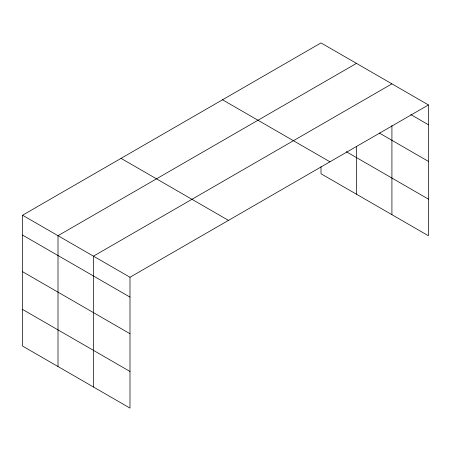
<?xml version="1.0" encoding="UTF-8"?>
<svg xmlns="http://www.w3.org/2000/svg" width="451" height="451" viewBox="0 0 451 451"><rect width="100%" height="100%" fill="white"/><g stroke="black" fill="none" stroke-linecap="round" stroke-linejoin="round"><path stroke-width="0.68" d="M428.45 104.936L321.011 42.913L22.55 215.228L22.55 346.064L129.989 408.087L129.989 277.252L428.45 104.936L428.45 235.772L321.011 173.748L321.011 166.701M356.465 63.382L58.004 235.693L58.004 366.528M391.919 83.847L93.458 256.162L93.458 386.997M410.793 114.582L428.45 124.775M379.302 133.028L428.45 161.402M346.25 151.688L428.45 199.145M222.518 99.772L329.957 161.802M121.043 158.363L228.482 220.392M22.55 215.228L129.989 277.252M22.55 235.061L129.989 297.091M22.55 271.694L129.989 333.717M22.55 309.431L129.989 371.461M391.919 125.519L391.919 214.682M356.465 146.4L356.465 194.218"/></g></svg>
